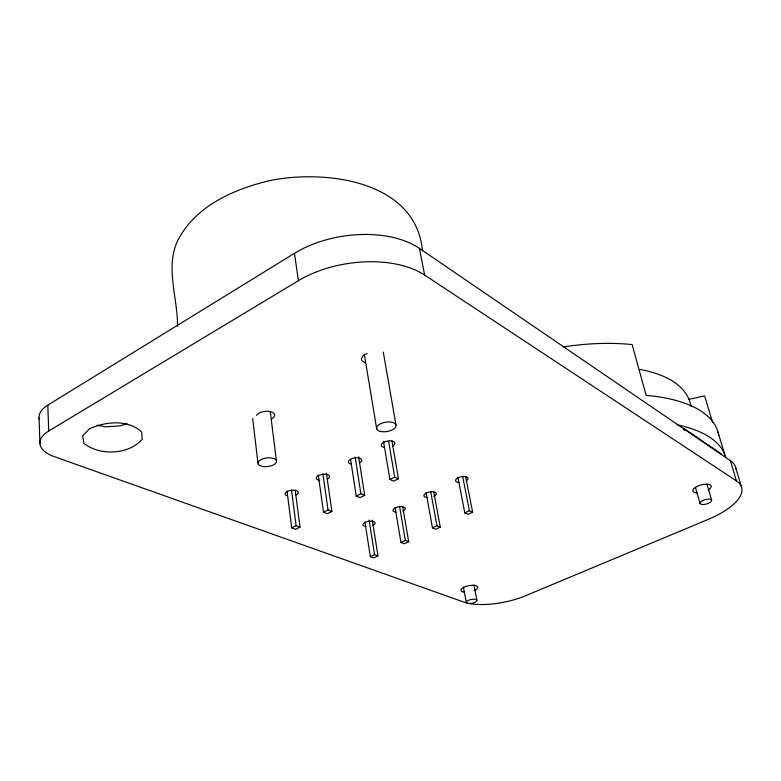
<?xml version="1.0" encoding="UTF-8"?>
<svg xmlns="http://www.w3.org/2000/svg" width="781" height="781" viewBox="0 0 781 781"><rect width="100%" height="100%" fill="white"/><g stroke="black" fill="none" stroke-linecap="round" stroke-linejoin="round"><path stroke-width="1.17" d="M39.245 419.163A38.044 18.588 -1.9 0 1 47.787 405.134L294.466 253.327A86.144 49.652 -8.6 0 1 419.417 248.368L730.342 460.624A61.201 24.396 -14.9 0 1 735.887 469.039M48.744 430.995L298.391 280.701A87.091 48.647 -8.8 0 1 424.669 275.097L736.444 480.901A61.67 23.752 -14.7 0 1 708.016 519.482L525.623 595.727A46.284 16.811 -11.4 0 1 463.758 602.044L54.016 456.553A38.425 18.178 -2.3 0 1 48.744 430.995L47.787 405.134M287.017 491.024L291.713 527.839L296.116 525.672L300.031 527.116L295.228 490.37M318.297 475.073L323.5 512.18L328.03 509.944L331.896 511.467L326.409 473.227M350.581 459.404L356.224 496.062L360.881 493.768L364.688 495.369L358.635 456.826M383.5 441.333L389.895 479.466L394.698 477.103L398.447 478.792L391.925 440.718M300.031 527.116L295.638 529.274L291.713 527.839M331.896 511.467L327.376 513.693L323.5 512.18M364.688 495.369L360.031 497.653L356.224 496.062M398.447 478.792L393.653 481.145L389.895 479.466M364.932 522.02L370.321 556.638L374.568 554.676L377.975 555.935L372.303 520.175M395.118 507.552L400.975 542.444L405.339 540.423L408.688 541.741L402.742 506.908M426.026 492.264L432.459 527.858L436.94 525.779L440.24 527.165L433.709 491.63M457.842 477.006L464.802 512.873L469.41 510.735L472.642 512.19L465.583 476.39M377.975 555.935L373.728 557.888L370.321 556.638M408.688 541.741L404.333 543.752L400.975 542.444M440.24 527.165L435.759 529.235L432.459 527.858M472.642 512.19L468.053 514.318L464.802 512.873M126.912 423.517L120.508 425.811L105.23 426.836L97.156 425.196M688.403 399.403L704.657 395.908L712.584 422.443M639.961 369.442C660.726 373.308 686.431 382.778 691.039 406.198M721.585 454.151L683.6 428.193L684.244 430.438M735.604 467.448L741.667 487.529M730.342 460.624L736.444 480.901M717.993 432.088L725.373 456.739A158.66 65.087 -13 0 0 677.107 424.805M706.99 484.054L711.657 500.201M695.432 487.315L700.02 503.442M422.521 250.886C415.843 180.587 326.194 169.536 270.919 180.352C234.046 188.943 194.674 205.959 177.15 241.788C165.367 268.586 177.912 298.449 177.482 326.321M419.417 248.368L424.669 275.097M462.606 476.029L469.41 510.735M473.93 584.764L476.927 600.325M463.348 586.882L466.277 602.444M430.653 491.337L436.94 525.779M383.305 352.163L395.957 424.962M388.626 441.314L394.698 477.103M399.54 506.244L405.339 540.423M364.395 354.711L376.686 428.808M369.12 520.019L374.568 554.676M355.17 457.07L360.881 493.768M294.466 253.327L298.391 280.701M322.924 473.999L328.03 509.944M291.498 490.009L296.116 525.672M270.226 411.314L276.503 461.571A9.343 4.344 -6.8 0 1 262.221 466.384A9.343 4.344 -6.8 0 1 262.933 458.759A9.343 4.344 -6.8 0 1 276.503 461.571M252.702 418.528L257.925 462.957M39.06 417.942L39.919 443.588M464.51 592.193A8.562 3.124 -10.9 0 1 462.977 587.732A8.562 3.124 -10.9 0 1 475.58 585.623A8.562 3.124 -10.9 0 1 474.126 590.592M696.886 492.899A9.518 3.72 -15.2 0 1 694.826 487.774A9.518 3.72 -15.2 0 1 708.435 484.327A9.518 3.72 -15.2 0 1 708.055 490.068M256.51 415.375A9.343 4.618 -6.5 0 1 270.343 411.597A9.343 4.618 -6.5 0 1 271.71 418.831M365.459 362.726A9.704 5.125 -9.2 0 1 361.525 358.459A9.704 5.125 -9.2 0 1 367.187 353.617M286.793 495.72A6.658 2.948 -7.5 0 1 287.271 491.474A6.658 2.948 -7.5 0 1 296.624 490.712A6.658 2.948 -7.5 0 1 296.097 494.969M319.683 480.393A6.726 3.046 -8.1 0 1 317.506 476.166A6.726 3.046 -8.1 0 1 327.444 474.575A6.726 3.046 -8.1 0 1 327.259 479.183M351.635 464.178A6.814 3.144 -8.8 0 1 349.644 459.775A6.814 3.144 -8.8 0 1 359.709 458.174A6.814 3.144 -8.8 0 1 359.309 462.957M384.506 447.493A6.892 3.231 -9.5 0 1 382.719 442.905A6.892 3.231 -9.5 0 1 392.902 441.294A6.892 3.231 -9.5 0 1 392.287 446.263M459.208 482.512A6.404 2.812 -11.1 0 1 456.426 478.88A6.404 2.812 -11.1 0 1 465.71 476.654A6.404 2.812 -11.1 0 1 466.296 480.813M427.597 497.585A6.326 2.733 -10.4 0 1 424.844 493.934A6.326 2.733 -10.4 0 1 434.353 492.04A6.326 2.733 -10.4 0 1 433.777 496.355M395.869 512.199A6.248 2.655 -9.7 0 1 394.317 508.451A6.248 2.655 -9.7 0 1 403.543 506.957A6.248 2.655 -9.7 0 1 402.908 511.057M365.879 526.511A6.18 2.587 -9.1 0 1 364.161 522.899A6.18 2.587 -9.1 0 1 373.289 521.415A6.18 2.587 -9.1 0 1 372.84 525.379M718.696 435.349A157.157 67.107 -13.1 0 0 646.131 395.352L632.151 344.597A154.228 70.895 -13.3 0 0 563.247 346.949M89.61 428.701L82.659 435.857L83.879 443.364C99.919 455.967 128.494 454.913 142.22 439.303L141.586 431.834C127.488 419.26 105.777 421.476 89.61 428.701M380.445 431.424A9.841 4.735 -9.5 0 0 395.977 426.211A9.841 4.735 -9.5 0 0 382.514 422.941A9.841 4.735 -9.5 0 0 380.445 431.424M703.193 504.536A6.043 2.304 -15.1 0 0 711.686 500.348A6.043 2.304 -15.1 0 0 702.627 500.562A6.043 2.304 -15.1 0 0 703.193 504.536M469.01 603.537A5.428 1.943 -10.9 0 0 476.947 600.452A5.428 1.943 -10.9 0 0 468.844 600.15A5.428 1.943 -10.9 0 0 469.01 603.537"/></g></svg>
